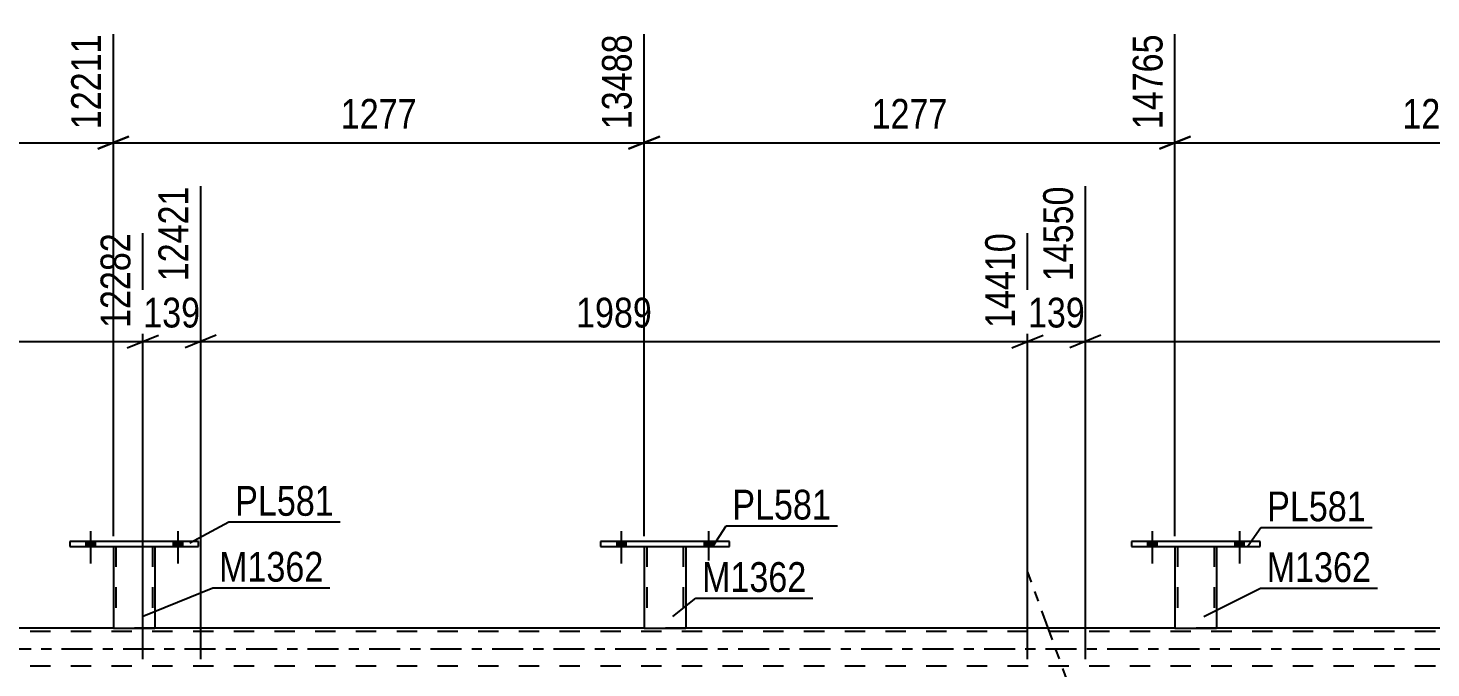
# Model space of a CAD drawing. Header units: millimetres. Extents: x 0 to 841, y 0 to 594.
# Drawn here: x 524.2 to 659.2, y 456.1 to 517.7 of the extents above; entities that cross this region are included whole.
import ezdxf

# ---------------------------------------------------------------- set-up
doc = ezdxf.new("R2010")
doc.units = ezdxf.units.MM
doc.linetypes.add('DXK_LINE_DOT2', pattern=[3.9198, 1.9599, -1.9599])
doc.linetypes.add('DXK_LINE_DOT3', pattern=[5.9187, 2.979, -0.9799, 0.9799, -0.9799])
doc.styles.add('Arial Narrow', font='ARIALN.TTF', dxfattribs={"height": 0.2})

# ---------------------------------------------------------------- blocks, each defined once
blk = doc.blocks.new('Bolt-814748613-3022 - 3007')
at = {"linetype": 'Continuous'}
for points in [[(529.79, 467.78), (530.67, 467.78), (530.67, 468.26), (529.79, 468.26)], [(538.19, 467.78), (539.07, 467.78), (539.07, 468.26), (538.19, 468.26)]]:
    blk.add_hatch(color=1, dxfattribs=at).paths.add_polyline_path(points)
at = {"color": 1, "linetype": 'Continuous'}
for p, q in [((530.23, 469.26), (530.23, 466.14)), ((538.63, 469.26), (538.63, 466.14)), ((529.79, 468.26), (529.79, 467.78)), ((530.67, 468.26), (530.67, 467.78)), ((538.19, 468.26), (538.19, 467.78)), ((539.07, 468.26), (539.07, 467.78))]:
    blk.add_line(p, q, dxfattribs=at)
blk = doc.blocks.new('Bolt-814748613-3023 - 3007')
at = {"linetype": 'Continuous'}
for points in [[(580.87, 467.78), (581.75, 467.78), (581.75, 468.26), (580.87, 468.26)], [(589.27, 467.78), (590.15, 467.78), (590.15, 468.26), (589.27, 468.26)]]:
    blk.add_hatch(color=1, dxfattribs=at).paths.add_polyline_path(points)
at = {"color": 1, "linetype": 'Continuous'}
for p, q in [((581.31, 469.26), (581.31, 466.14)), ((589.71, 469.26), (589.71, 466.14)), ((580.87, 468.26), (580.87, 467.78)), ((581.75, 468.26), (581.75, 467.78)), ((589.27, 468.26), (589.27, 467.78)), ((590.15, 468.26), (590.15, 467.78))]:
    blk.add_line(p, q, dxfattribs=at)
blk = doc.blocks.new('Bolt-814748613-3024 - 3007')
at = {"linetype": 'Continuous'}
for points in [[(580.87, 467.78), (581.75, 467.78), (581.75, 468.26), (580.87, 468.26)], [(589.27, 467.78), (590.15, 467.78), (590.15, 468.26), (589.27, 468.26)]]:
    blk.add_hatch(color=1, dxfattribs=at).paths.add_polyline_path(points)
at = {"color": 1, "linetype": 'Continuous'}
for p, q in [((581.31, 469.26), (581.31, 466.14)), ((589.71, 469.26), (589.71, 466.14)), ((580.87, 468.26), (580.87, 467.78)), ((581.75, 468.26), (581.75, 467.78)), ((589.27, 468.26), (589.27, 467.78)), ((590.15, 468.26), (590.15, 467.78))]:
    blk.add_line(p, q, dxfattribs=at)
blk = doc.blocks.new('Bolt-814748613-3025 - 3007')
at = {"linetype": 'Continuous'}
for points in [[(631.95, 467.78), (632.83, 467.78), (632.83, 468.26), (631.95, 468.26)], [(640.35, 467.78), (641.23, 467.78), (641.23, 468.26), (640.35, 468.26)]]:
    blk.add_hatch(color=1, dxfattribs=at).paths.add_polyline_path(points)
at = {"color": 1, "linetype": 'Continuous'}
for p, q in [((632.39, 469.26), (632.39, 466.14)), ((640.79, 469.26), (640.79, 466.14)), ((631.95, 468.26), (631.95, 467.78)), ((632.83, 468.26), (632.83, 467.78)), ((640.35, 468.26), (640.35, 467.78)), ((641.23, 468.26), (641.23, 467.78))]:
    blk.add_line(p, q, dxfattribs=at)
blk = doc.blocks.new('Bolt-814748613-3026 - 3007')
at = {"linetype": 'Continuous'}
for points in [[(631.95, 467.78), (632.83, 467.78), (632.83, 468.26), (631.95, 468.26)], [(640.35, 467.78), (641.23, 467.78), (641.23, 468.26), (640.35, 468.26)]]:
    blk.add_hatch(color=1, dxfattribs=at).paths.add_polyline_path(points)
at = {"color": 1, "linetype": 'Continuous'}
for p, q in [((632.39, 469.26), (632.39, 466.14)), ((640.79, 469.26), (640.79, 466.14)), ((631.95, 468.26), (631.95, 467.78)), ((632.83, 468.26), (632.83, 467.78)), ((640.35, 468.26), (640.35, 467.78)), ((641.23, 468.26), (641.23, 467.78))]:
    blk.add_line(p, q, dxfattribs=at)
blk = doc.blocks.new('Bolt-814748613-3065 - 3007')
at = {"linetype": 'Continuous'}
for points in [[(529.79, 467.78), (530.67, 467.78), (530.67, 468.26), (529.79, 468.26)], [(538.19, 467.78), (539.07, 467.78), (539.07, 468.26), (538.19, 468.26)]]:
    blk.add_hatch(color=1, dxfattribs=at).paths.add_polyline_path(points)
at = {"color": 1, "linetype": 'Continuous'}
for p, q in [((530.23, 469.26), (530.23, 466.14)), ((538.63, 469.26), (538.63, 466.14)), ((529.79, 468.26), (529.79, 467.78)), ((530.67, 468.26), (530.67, 467.78)), ((538.19, 468.26), (538.19, 467.78)), ((539.07, 468.26), (539.07, 467.78))]:
    blk.add_line(p, q, dxfattribs=at)
blk = doc.blocks.new('Part-814748613-3192 - 3007')
at = {"color": 2, "linetype": 'Continuous'}
for p, q in [((532.43, 467.78), (532.43, 459.94)), ((536.43, 467.78), (536.43, 459.94)), ((532.43, 459.94), (536.43, 459.94))]:
    blk.add_line(p, q, dxfattribs=at)
at = {"color": 7, "linetype": 'DXK_LINE_DOT2'}
for p, q in [((532.43, 467.78), (536.43, 467.78)), ((532.43, 467.78), (532.43, 467.78)), ((532.43, 467.78), (532.43, 467.78)), ((532.67, 467.78), (532.67, 459.94)), ((536.19, 467.78), (536.19, 459.94)), ((536.43, 467.78), (536.43, 467.78)), ((536.43, 467.78), (536.43, 467.78)), ((536.13, 459.94), (536.17, 459.94)), ((536.13, 459.94), (536.17, 459.94)), ((536.17, 459.94), (536.19, 459.94)), ((536.17, 459.94), (536.19, 459.94))]:
    blk.add_line(p, q, dxfattribs=at)
blk = doc.blocks.new('Part-814748613-3197 - 3007')
at = {"color": 2, "linetype": 'Continuous'}
for p, q in [((528.23, 468.26), (528.23, 467.78)), ((540.63, 468.26), (528.23, 468.26)), ((528.23, 467.78), (540.63, 467.78)), ((540.63, 467.78), (540.63, 468.26))]:
    blk.add_line(p, q, dxfattribs=at)
blk = doc.blocks.new('Part-814748613-3202 - 3007')
at = {"color": 2, "linetype": 'Continuous'}
for p, q in [((583.51, 467.78), (583.51, 459.94)), ((587.51, 467.78), (587.51, 459.94)), ((583.51, 459.94), (587.51, 459.94))]:
    blk.add_line(p, q, dxfattribs=at)
at = {"color": 7, "linetype": 'DXK_LINE_DOT2'}
for p, q in [((583.51, 467.78), (587.51, 467.78)), ((583.51, 467.78), (583.51, 467.78)), ((583.51, 467.78), (583.51, 467.78)), ((583.75, 467.78), (583.75, 459.94)), ((587.27, 467.78), (587.27, 459.94)), ((587.51, 467.78), (587.51, 467.78)), ((587.51, 467.78), (587.51, 467.78)), ((587.21, 459.94), (587.25, 459.94)), ((587.21, 459.94), (587.25, 459.94)), ((587.25, 459.94), (587.27, 459.94)), ((587.25, 459.94), (587.27, 459.94))]:
    blk.add_line(p, q, dxfattribs=at)
blk = doc.blocks.new('Part-814748613-3207 - 3007')
at = {"color": 2, "linetype": 'Continuous'}
for p, q in [((579.31, 468.26), (579.31, 467.78)), ((591.71, 468.26), (579.31, 468.26)), ((579.31, 467.78), (591.71, 467.78)), ((591.71, 467.78), (591.71, 468.26))]:
    blk.add_line(p, q, dxfattribs=at)
blk = doc.blocks.new('Part-814748613-3212 - 3007')
at = {"color": 2, "linetype": 'Continuous'}
for p, q in [((634.59, 467.78), (634.59, 459.94)), ((638.59, 467.78), (638.59, 459.94)), ((634.59, 459.94), (638.59, 459.94))]:
    blk.add_line(p, q, dxfattribs=at)
at = {"color": 7, "linetype": 'DXK_LINE_DOT2'}
for p, q in [((634.59, 467.78), (638.59, 467.78)), ((634.59, 467.78), (634.59, 467.78)), ((634.59, 467.78), (634.59, 467.78)), ((634.83, 467.78), (634.83, 459.94)), ((638.35, 467.78), (638.35, 459.94)), ((638.59, 467.78), (638.59, 467.78)), ((638.59, 467.78), (638.59, 467.78)), ((638.29, 459.94), (638.33, 459.94)), ((638.29, 459.94), (638.33, 459.94)), ((638.33, 459.94), (638.35, 459.94)), ((638.33, 459.94), (638.35, 459.94))]:
    blk.add_line(p, q, dxfattribs=at)
blk = doc.blocks.new('Part-814748613-3217 - 3007')
at = {"color": 2, "linetype": 'Continuous'}
for p, q in [((630.39, 468.26), (630.39, 467.78)), ((642.79, 468.26), (630.39, 468.26)), ((630.39, 467.78), (642.79, 467.78)), ((642.79, 467.78), (642.79, 468.26))]:
    blk.add_line(p, q, dxfattribs=at)
blk = doc.blocks.new('Part-814748613-3250 - 3007')
at = {"color": 7, "linetype": 'DXK_LINE_DOT3'}
blk.add_line((671.38, 325.32), (620.42, 465.33), dxfattribs=at)
blk = doc.blocks.new('Part-814748613-3316 - 3007')
at = {"color": 7, "linetype": 'DXK_LINE_DOT2'}
for p, q in [((765.48, 459.62), (101.3, 459.62)), ((536.43, 459.94), (532.43, 459.94)), ((587.51, 459.94), (583.51, 459.94)), ((638.59, 459.94), (634.59, 459.94)), ((765.48, 456.26), (101.3, 456.26))]:
    blk.add_line(p, q, dxfattribs=at)
at = {"color": 2, "linetype": 'Continuous'}
for p, q in [((532.43, 459.94), (485.35, 459.94)), ((583.51, 459.94), (536.43, 459.94)), ((634.59, 459.94), (587.51, 459.94)), ((685.67, 459.94), (638.59, 459.94))]:
    blk.add_line(p, q, dxfattribs=at)
at = {"color": 7, "linetype": 'DXK_LINE_DOT3'}
blk.add_line((101.3, 457.94), (765.48, 457.94), dxfattribs=at)
blk = doc.blocks.new('StraightDimension-814748613-4460 - 3007')
at = {"color": 7, "linetype": 'Continuous'}
for p, q in [((634.59, 468.78), (634.59, 517.11)), ((685.67, 468.78), (685.67, 517.11)), ((636.09, 507.27), (633.09, 506.07)), ((634.59, 506.67), (685.67, 506.67)), ((684.17, 506.07), (687.17, 507.27))]:
    blk.add_line(p, q, dxfattribs=at)
at = {"color": 0}
blk.add_wipeout([(664.39, 507.42), (664.39, 511.62), (655.87, 511.62), (655.87, 507.42)], dxfattribs=at)
at = {"color": 3, "style": 'Arial Narrow'}
blk.add_text('1277', height=2.863, dxfattribs=at).set_placement((656.47, 508.02))
at = {"color": 0, "linetype": 'Continuous'}
blk.add_wipeout([(685.07, 517.71), (680.87, 517.71), (680.87, 507.37), (685.07, 507.37)], dxfattribs=at)
at = {"color": 3, "linetype": 'Continuous', "style": 'Arial Narrow'}
blk.add_text('16042', height=2.863, rotation=90.0002, dxfattribs=at).set_placement((684.47, 507.97))
blk = doc.blocks.new('StraightDimension-814748613-4440 - 3007')
at = {"color": 7, "linetype": 'Continuous'}
for p, q in [((532.43, 468.78), (532.43, 517.11)), ((583.51, 468.78), (583.51, 517.11)), ((533.93, 507.27), (530.93, 506.07)), ((532.43, 506.67), (583.51, 506.67)), ((582.01, 506.07), (585.01, 507.27))]:
    blk.add_line(p, q, dxfattribs=at)
at = {"color": 0}
blk.add_wipeout([(562.22, 507.42), (562.22, 511.62), (553.71, 511.62), (553.71, 507.42)], dxfattribs=at)
at = {"color": 3, "style": 'Arial Narrow'}
blk.add_text('1277', height=2.863, dxfattribs=at).set_placement((554.31, 508.02))
at = {"color": 0, "linetype": 'Continuous'}
blk.add_wipeout([(582.91, 517.71), (578.71, 517.71), (578.71, 507.37), (582.91, 507.37)], dxfattribs=at)
at = {"color": 3, "linetype": 'Continuous', "style": 'Arial Narrow'}
blk.add_text('13488', height=2.863, rotation=90.0002, dxfattribs=at).set_placement((582.31, 507.97))
blk = doc.blocks.new('StraightDimension-814748613-4167 - 3007')
at = {"color": 7, "linetype": 'Continuous'}
for p, q in [((455.7, 456.94), (455.7, 502.47)), ((535.26, 456.94), (535.26, 497.97)), ((457.2, 488.13), (454.2, 486.93)), ((455.7, 487.53), (535.26, 487.53)), ((533.76, 486.93), (536.76, 488.13))]:
    blk.add_line(p, q, dxfattribs=at)
at = {"color": 0}
blk.add_wipeout([(499.73, 488.28), (499.73, 492.48), (491.22, 492.48), (491.22, 488.28)], dxfattribs=at)
at = {"color": 3, "style": 'Arial Narrow'}
blk.add_text('1989', height=2.863, dxfattribs=at).set_placement((491.82, 488.88))
at = {"color": 0, "linetype": 'Continuous'}
blk.add_wipeout([(534.66, 498.57), (530.46, 498.57), (530.46, 488.23), (534.66, 488.23)], dxfattribs=at)
at = {"color": 3, "linetype": 'Continuous', "style": 'Arial Narrow'}
blk.add_text('12282', height=2.863, rotation=90.0002, dxfattribs=at).set_placement((534.06, 488.83))
blk = doc.blocks.new('StraightDimension-814748613-4186 - 3007')
at = {"color": 7, "linetype": 'Continuous'}
for p, q in [((540.83, 456.94), (540.83, 502.47)), ((535.26, 456.94), (535.26, 497.97)), ((533.76, 486.93), (536.76, 488.13)), ((535.26, 487.53), (540.83, 487.53)), ((542.33, 488.13), (539.33, 486.93))]:
    blk.add_line(p, q, dxfattribs=at)
at = {"color": 0}
blk.add_wipeout([(541.39, 488.28), (541.39, 492.48), (534.7, 492.48), (534.7, 488.28)], dxfattribs=at)
at = {"color": 3, "style": 'Arial Narrow'}
blk.add_text('139', height=2.863, dxfattribs=at).set_placement((535.3, 488.88))
at = {"color": 0, "linetype": 'Continuous'}
blk.add_wipeout([(540.23, 503.07), (536.03, 503.07), (536.03, 492.73), (540.23, 492.73)], dxfattribs=at)
at = {"color": 3, "linetype": 'Continuous', "style": 'Arial Narrow'}
blk.add_text('12421', height=2.863, rotation=90.0002, dxfattribs=at).set_placement((539.63, 493.33))
blk = doc.blocks.new('StraightDimension-814748613-4205 - 3007')
at = {"color": 7, "linetype": 'Continuous'}
for p, q in [((540.83, 456.94), (540.83, 502.47)), ((620.39, 456.94), (620.39, 497.97)), ((542.33, 488.13), (539.33, 486.93)), ((540.83, 487.53), (620.39, 487.53)), ((618.89, 486.93), (621.89, 488.13))]:
    blk.add_line(p, q, dxfattribs=at)
at = {"color": 0}
blk.add_wipeout([(584.87, 488.28), (584.87, 492.48), (576.35, 492.48), (576.35, 488.28)], dxfattribs=at)
at = {"color": 3, "style": 'Arial Narrow'}
blk.add_text('1989', height=2.863, dxfattribs=at).set_placement((576.95, 488.88))
at = {"color": 0, "linetype": 'Continuous'}
blk.add_wipeout([(619.79, 498.57), (615.59, 498.57), (615.59, 488.23), (619.79, 488.23)], dxfattribs=at)
at = {"color": 3, "linetype": 'Continuous', "style": 'Arial Narrow'}
blk.add_text('14410', height=2.863, rotation=90.0002, dxfattribs=at).set_placement((619.19, 488.83))
blk = doc.blocks.new('StraightDimension-814748613-4224 - 3007')
at = {"color": 7, "linetype": 'Continuous'}
for p, q in [((625.97, 456.94), (625.97, 502.47)), ((620.39, 456.94), (620.39, 497.97)), ((618.89, 486.93), (621.89, 488.13)), ((620.39, 487.53), (625.97, 487.53)), ((627.47, 488.13), (624.47, 486.93))]:
    blk.add_line(p, q, dxfattribs=at)
at = {"color": 0}
blk.add_wipeout([(626.52, 488.28), (626.52, 492.48), (619.84, 492.48), (619.84, 488.28)], dxfattribs=at)
at = {"color": 3, "style": 'Arial Narrow'}
blk.add_text('139', height=2.863, dxfattribs=at).set_placement((620.44, 488.88))
at = {"color": 0, "linetype": 'Continuous'}
blk.add_wipeout([(625.37, 503.07), (621.17, 503.07), (621.17, 492.73), (625.37, 492.73)], dxfattribs=at)
at = {"color": 3, "linetype": 'Continuous', "style": 'Arial Narrow'}
blk.add_text('14550', height=2.863, rotation=90.0002, dxfattribs=at).set_placement((624.77, 493.33))
blk = doc.blocks.new('StraightDimension-814748613-4243 - 3007')
at = {"color": 7, "linetype": 'Continuous'}
for p, q in [((625.97, 456.94), (625.97, 502.47)), ((705.53, 456.94), (705.53, 497.97)), ((627.47, 488.13), (624.47, 486.93)), ((625.97, 487.53), (705.53, 487.53)), ((704.03, 486.93), (707.03, 488.13))]:
    blk.add_line(p, q, dxfattribs=at)
at = {"color": 0}
blk.add_wipeout([(670, 488.28), (670, 492.48), (661.49, 492.48), (661.49, 488.28)], dxfattribs=at)
at = {"color": 3, "style": 'Arial Narrow'}
blk.add_text('1989', height=2.863, dxfattribs=at).set_placement((662.09, 488.88))
at = {"color": 0, "linetype": 'Continuous'}
blk.add_wipeout([(704.92, 498.57), (700.72, 498.57), (700.72, 488.23), (704.92, 488.23)], dxfattribs=at)
at = {"color": 3, "linetype": 'Continuous', "style": 'Arial Narrow'}
blk.add_text('16539', height=2.863, rotation=90.0002, dxfattribs=at).set_placement((704.33, 488.83))
blk = doc.blocks.new('StraightDimension-814748613-4450 - 3007')
at = {"color": 7, "linetype": 'Continuous'}
for p, q in [((583.51, 468.78), (583.51, 517.11)), ((634.59, 468.78), (634.59, 517.11)), ((585.01, 507.27), (582.01, 506.07)), ((583.51, 506.67), (634.59, 506.67)), ((633.09, 506.07), (636.09, 507.27))]:
    blk.add_line(p, q, dxfattribs=at)
at = {"color": 0}
blk.add_wipeout([(613.3, 507.42), (613.3, 511.62), (604.79, 511.62), (604.79, 507.42)], dxfattribs=at)
at = {"color": 3, "style": 'Arial Narrow'}
blk.add_text('1277', height=2.863, dxfattribs=at).set_placement((605.39, 508.02))
at = {"color": 0, "linetype": 'Continuous'}
blk.add_wipeout([(633.99, 517.71), (629.79, 517.71), (629.79, 507.37), (633.99, 507.37)], dxfattribs=at)
at = {"color": 3, "linetype": 'Continuous', "style": 'Arial Narrow'}
blk.add_text('14765', height=2.863, rotation=90.0002, dxfattribs=at).set_placement((633.39, 507.97))
blk = doc.blocks.new('StraightDimension-814748613-4430 - 3007')
at = {"color": 7, "linetype": 'Continuous'}
for p, q in [((481.35, 468.78), (481.35, 517.11)), ((532.43, 468.78), (532.43, 517.11)), ((482.85, 507.27), (479.85, 506.07)), ((481.35, 506.67), (532.43, 506.67)), ((530.93, 506.07), (533.93, 507.27))]:
    blk.add_line(p, q, dxfattribs=at)
at = {"color": 0}
blk.add_wipeout([(511.14, 507.42), (511.14, 511.62), (502.63, 511.62), (502.63, 507.42)], dxfattribs=at)
at = {"color": 3, "style": 'Arial Narrow'}
blk.add_text('1277', height=2.863, dxfattribs=at).set_placement((503.23, 508.02))
at = {"color": 0, "linetype": 'Continuous'}
blk.add_wipeout([(531.83, 517.71), (527.63, 517.71), (527.63, 507.37), (531.83, 507.37)], dxfattribs=at)
at = {"color": 3, "linetype": 'Continuous', "style": 'Arial Narrow'}
blk.add_text('12211', height=2.863, rotation=90.0002, dxfattribs=at).set_placement((531.23, 507.97))
blk = doc.blocks.new('Mark-814748613-3193 - 3007')
at = {"color": 0}
blk.add_wipeout([(553.65, 470.75), (553.65, 473.75), (544.15, 473.75), (544.15, 470.75)], dxfattribs=at)
blk.add_wipeout([(553.65, 470.75), (553.65, 473.75), (544.15, 473.75), (544.15, 470.75)], dxfattribs=at)
at = {"color": 30, "linetype": 'Continuous'}
for p, q in [((539.77, 468.15), (543.55, 470.15)), ((543.55, 470.15), (554.25, 470.15))]:
    blk.add_line(p, q, dxfattribs=at)
at = {"color": 3, "style": 'Arial Narrow'}
blk.add_text('PL581', height=2.863, dxfattribs=at).set_placement((544.15, 470.75))
blk = doc.blocks.new('Mark-814748613-3188 - 3007')
at = {"color": 0}
blk.add_wipeout([(552.65, 464.41), (552.65, 467.41), (542.6, 467.41), (542.6, 464.41)], dxfattribs=at)
blk.add_wipeout([(552.65, 464.41), (552.65, 467.41), (542.6, 467.41), (542.6, 464.41)], dxfattribs=at)
at = {"color": 30, "linetype": 'Continuous'}
for p, q in [((535.2, 461.04), (542, 463.81)), ((542, 463.81), (553.25, 463.81))]:
    blk.add_line(p, q, dxfattribs=at)
at = {"color": 3, "style": 'Arial Narrow'}
blk.add_text('M1362', height=2.863, dxfattribs=at).set_placement((542.6, 464.41))
blk = doc.blocks.new('Mark-814748613-3198 - 3007')
at = {"color": 0}
blk.add_wipeout([(599.14, 463.42), (599.14, 466.42), (589.08, 466.42), (589.08, 463.42)], dxfattribs=at)
blk.add_wipeout([(599.14, 463.42), (599.14, 466.42), (589.08, 466.42), (589.08, 463.42)], dxfattribs=at)
at = {"color": 30, "linetype": 'Continuous'}
for p, q in [((586.28, 461.04), (588.48, 462.82)), ((588.48, 462.82), (599.74, 462.82))]:
    blk.add_line(p, q, dxfattribs=at)
at = {"color": 3, "style": 'Arial Narrow'}
blk.add_text('M1362', height=2.863, dxfattribs=at).set_placement((589.08, 463.42))
blk = doc.blocks.new('Mark-814748613-3203 - 3007')
at = {"color": 0}
blk.add_wipeout([(601.5, 470.39), (601.5, 473.39), (591.99, 473.39), (591.99, 470.39)], dxfattribs=at)
blk.add_wipeout([(601.5, 470.39), (601.5, 473.39), (591.99, 473.39), (591.99, 470.39)], dxfattribs=at)
at = {"color": 30, "linetype": 'Continuous'}
for p, q in [((590.12, 467.78), (591.39, 469.79)), ((591.39, 469.79), (602.1, 469.79))]:
    blk.add_line(p, q, dxfattribs=at)
at = {"color": 3, "style": 'Arial Narrow'}
blk.add_text('PL581', height=2.863, dxfattribs=at).set_placement((591.99, 470.39))
blk = doc.blocks.new('Mark-814748613-3208 - 3007')
at = {"color": 0}
blk.add_wipeout([(653.47, 464.37), (653.47, 467.37), (643.42, 467.37), (643.42, 464.37)], dxfattribs=at)
blk.add_wipeout([(653.47, 464.37), (653.47, 467.37), (643.42, 467.37), (643.42, 464.37)], dxfattribs=at)
at = {"color": 30, "linetype": 'Continuous'}
for p, q in [((637.36, 461.04), (642.82, 463.77)), ((642.82, 463.77), (654.07, 463.77))]:
    blk.add_line(p, q, dxfattribs=at)
at = {"color": 3, "style": 'Arial Narrow'}
blk.add_text('M1362', height=2.863, dxfattribs=at).set_placement((643.42, 464.37))
blk = doc.blocks.new('Mark-814748613-3213 - 3007')
at = {"color": 0}
blk.add_wipeout([(652.96, 470.22), (652.96, 473.22), (643.46, 473.22), (643.46, 470.22)], dxfattribs=at)
blk.add_wipeout([(652.96, 470.22), (652.96, 473.22), (643.46, 473.22), (643.46, 470.22)], dxfattribs=at)
at = {"color": 30, "linetype": 'Continuous'}
for p, q in [((641.58, 467.78), (642.86, 469.62)), ((642.86, 469.62), (653.56, 469.62))]:
    blk.add_line(p, q, dxfattribs=at)
at = {"color": 3, "style": 'Arial Narrow'}
blk.add_text('PL581', height=2.863, dxfattribs=at).set_placement((643.46, 470.22))

msp = doc.modelspace()

# ---------------------------------------------------------------- block references
for name in ['Bolt-814748613-3022 - 3007', 'Bolt-814748613-3065 - 3007', 'Bolt-814748613-3023 - 3007', 'Bolt-814748613-3024 - 3007', 'Bolt-814748613-3025 - 3007', 'Bolt-814748613-3026 - 3007', 'Part-814748613-3197 - 3007', 'Part-814748613-3192 - 3007', 'Part-814748613-3207 - 3007', 'Part-814748613-3202 - 3007', 'Part-814748613-3217 - 3007', 'Part-814748613-3212 - 3007', 'Part-814748613-3250 - 3007', 'Part-814748613-3316 - 3007']:
    msp.add_blockref(name, (0, 0))

# ---------------------------------------------------------------- next in the draw order: block references
for name in ['StraightDimension-814748613-4440 - 3007', 'StraightDimension-814748613-4460 - 3007']:
    msp.add_blockref(name, (0, 0))

# ---------------------------------------------------------------- next in the draw order: block references
msp.add_blockref('StraightDimension-814748613-4167 - 3007', (0, 0))

# ---------------------------------------------------------------- next in the draw order: block references
msp.add_blockref('StraightDimension-814748613-4186 - 3007', (0, 0))

# ---------------------------------------------------------------- next in the draw order: block references
for name in ['StraightDimension-814748613-4430 - 3007', 'StraightDimension-814748613-4205 - 3007']:
    msp.add_blockref(name, (0, 0))

# ---------------------------------------------------------------- next in the draw order: block references
for name in ['StraightDimension-814748613-4224 - 3007', 'Mark-814748613-3193 - 3007', 'Mark-814748613-3188 - 3007', 'Mark-814748613-3198 - 3007']:
    msp.add_blockref(name, (0, 0))

# ---------------------------------------------------------------- next in the draw order: block references
msp.add_blockref('StraightDimension-814748613-4243 - 3007', (0, 0))

# ---------------------------------------------------------------- next in the draw order: block references
for name in ['StraightDimension-814748613-4450 - 3007', 'Mark-814748613-3208 - 3007']:
    msp.add_blockref(name, (0, 0))

# ---------------------------------------------------------------- next in the draw order: block references
for name in ['Mark-814748613-3203 - 3007', 'Mark-814748613-3213 - 3007']:
    msp.add_blockref(name, (0, 0))

doc.saveas('drawing.dxf')
